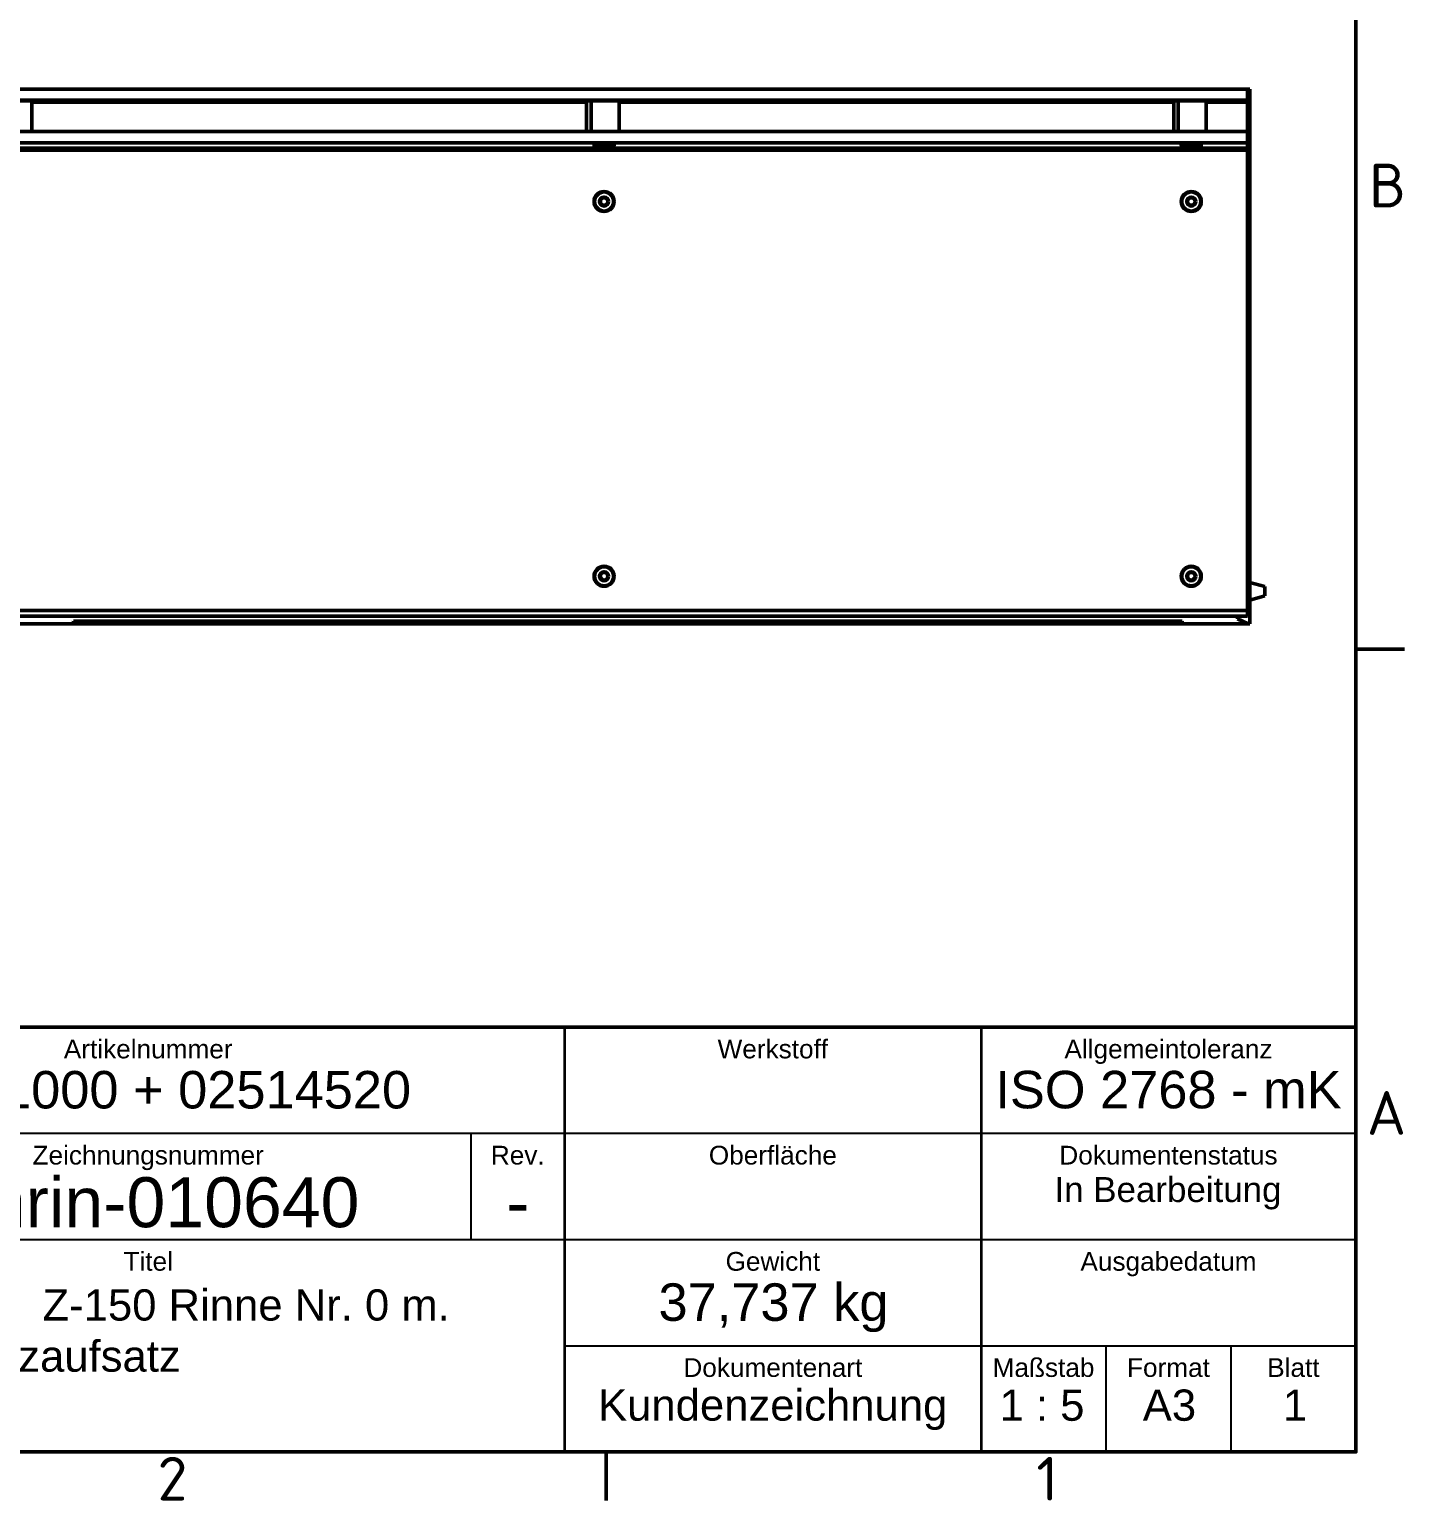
# Model space of a CAD drawing. Header units: millimetres. Extents: x 0 to 2100, y 0 to 1485.
# Drawn here: x 1519 to 2069, y 31 to 619 of the extents above; entities that cross this region are included whole.
import ezdxf
from ezdxf.enums import TextEntityAlignment as Align

# ---------------------------------------------------------------- set-up
doc = ezdxf.new("R2010")
doc.units = ezdxf.units.MM
doc.header["$LTSCALE"] = 5
doc.layers.get('0').update_dxf_attribs({"lineweight": 50})
for name, color, linetype, lineweight in [('Rahmen (ISO)', 7, 'Continuous', 50), ('Sichtbar (ISO)', 7, 'Continuous', 50), ('Sichtbar schmal (ISO)', 7, 'Continuous', 50), ('Symbole(DIN)', 7, 'Continuous', 50), ('Titel (ISO)', 7, 'Continuous', 50)]:
    doc.layers.add(name, color=color, linetype=linetype, lineweight=lineweight)
doc.styles.add('Aktuell-DIN', font='arial.ttf')
doc.styles.add('Notiztext (DIN)', font='isocpeur.ttf')
doc.styles.add('Textstil36', font='arial.ttf')
doc.styles.add('Textstil50', font='arial.ttf')
doc.styles.add('Textstil53', font='arial.ttf')
doc.styles.add('Textstil60', font='arial.ttf')
doc.styles.add('Textstil94', font='arial.ttf')

# ---------------------------------------------------------------- blocks, each defined once
blk = doc.blocks.new('Ränder Standardrahmen')
at = {"layer": 'Rahmen (ISO)'}
for p, q in [((410, 74.25000190734863), (413.8999938964844, 74.25000190734863)), ((350, 10), (350, 6.100000143051147))]:
    blk.add_line(p, q, dxfattribs=at)
at = {"layer": 'Rahmen (ISO)', "flags": 128}
blk.add_lwpolyline([(10, 10), (10, 287.0000076293945), (410, 287.0000076293945), (410, 10), (10, 10)], dxfattribs=at)
at = {"layer": 'Rahmen (ISO)', "char_height": 3.499999940395355, "attachment_point": 7, "style": 'Notiztext (DIN)'}
for s, insert in [('B', (411.0530501258381, 109.6250000298023)), ('A', (410.8777254474171, 35.37500002980232)), ('2', (314.0783748340615, 6.100000059604644)), ('1', (384.424600776777, 6.100000059604644))]:
    blk.add_mtext(s, dxfattribs=dict(at, insert=insert))
blk = doc.blocks.new('Schriftfelder Kundenzeichnung DE')
at = {"layer": 'Titel (ISO)', "lineweight": 50}
for p, q in [((283.008889163923, 239.2203436413095), (103.008889163923, 239.2203436413095)), ((283.008889163923, 205.2203436413095), (283.008889163923, 239.2203436413095)), ((103.008889163923, 205.2203436413095), (283.008889163923, 205.2203436413095))]:
    blk.add_line(p, q, dxfattribs=at)
at = {"layer": 'Titel (ISO)', "lineweight": 35}
for p, q in [((219.6755558305896, 239.2203436413095), (219.6755558305896, 205.2203436413095)), ((253.008889163923, 239.2203436413095), (253.008889163923, 205.2203436413095))]:
    blk.add_line(p, q, dxfattribs=at)
at = {"layer": 'Titel (ISO)', "lineweight": 25}
for p, q in [((103.008889163923, 230.7203436413095), (283.008889163923, 230.7203436413095)), ((212.1755558305896, 230.7203436413095), (212.1755558305896, 222.2203436413095)), ((153.008889163923, 222.2203436413095), (283.008889163923, 222.2203436413095)), ((219.6755558305896, 213.7203436413095), (283.008889163923, 213.7203436413095)), ((263.008889163923, 213.7203436413095), (263.008889163923, 205.2203436413095)), ((273.008889163923, 213.7203436413095), (273.008889163923, 205.2203436413095))]:
    blk.add_line(p, q, dxfattribs=at)
at = {"layer": 'Symbole(DIN)', "color": 7, "char_height": 1.500000059604645, "attachment_point": 2, "style": 'Aktuell-DIN'}
for s, insert in [('\\fArial|b0|i0;Artikelnummer', (186.3422224972563, 238.2203436413095)), ('\\fArial|b0|i0;Werkstoff', (236.3422224972563, 238.2203436413095)), ('\\fArial|b0|i0;Allgemeintoleranz', (268.008889163923, 238.2203436413095)), ('\\fArial|b0|i0;Zeichnungsnummer', (186.3422224972563, 229.7203436413095)), ('\\fArial|b0|i0;Oberfläche', (236.3422224972563, 229.7203436413095)), ('\\fArial|b0|i0;Dokumentenstatus', (268.008889163923, 229.7203436413095)), ('\\fArial|b0|i0;Titel', (186.3422224972563, 221.2203436413095)), ('\\fArial|b0|i0;Gewicht', (236.3422224972563, 221.2203436413095)), ('\\fArial|b0|i0;Ausgabedatum', (268.008889163923, 221.2203436413095)), ('\\fArial|b0|i0;Dokumentenart', (236.3422224972563, 212.7203436413095)), ('\\fArial|b0|i0;Maßstab', (258.008889163923, 212.7203436413095)), ('\\fArial|b0|i0;Format', (268.008889163923, 212.7203436413095)), ('\\fArial|b0|i0;Blatt', (278.008889163923, 212.7203436413095))]:
    blk.add_mtext(s, dxfattribs=dict(at, insert=insert))
at = {"layer": 'Symbole(DIN)', "color": 7, "style": 'Aktuell-DIN'}
for s, insert, char_height, width, attachment_point in [('\\fArial|b0|i0;ISO 2768 - mK', (268.008889163923, 235.7203436413095), 3.00000011920929, 27.71570205688477, 2), ('\\fArial|b0|i0;Z-150 Rinne Nr. 0 m. ', (177.8804587974068, 218.2298707285211), 2.5, 33.57088327407837, 1), ('\\fArial|b0|i0;Z-150 S Schlitzaufsatz', (154.0088891639229, 214.1382180967614), 2.5, 34.93902206420898, 1)]:
    blk.add_mtext(s, dxfattribs=dict(at, insert=insert, char_height=char_height, width=width, attachment_point=attachment_point))
at = {"layer": 'Symbole(DIN)', "color": 179, "insert": (215.9255558305896, 229.7203436413095), "char_height": 1.500000059604645, "attachment_point": 2, "style": 'Aktuell-DIN'}
blk.add_mtext('\\fArial|b0|i0;Rev.', dxfattribs=at)
at = {"layer": 'Symbole(DIN)', "color": 7}
for tag, p, height, style in [('AUTOR_001', (105.9804103098984, 233.1777106263027), 2.5, 'Textstil36'), ('Artikelnummer_001', (165.3207346223741, 232.7080652132904), 3.00000011920929, 'Textstil60'), ('VaultStatus_001', (258.8847416882627, 225.2203436115072), 2.000000029802322, 'Textstil50'), ('BAUTEILNUMMER_001', (169.69965744708, 223.2039725036983), 4.000000059604645, 'Textstil53'), ('REVISIONSNUMMER_001', (214.9937686407158, 223.2203435817049), 4.000000059604645, 'Textstil53'), ('MASSE\\P3;_001', (227.189766471906, 215.7080652132903), 3.00000011920929, 'Textstil60'), ('Dokumentenart_001', (222.3492143117174, 207.7203436413094), 2.5, 'Textstil36'), ('Anfänglicher_Ansichtsmaßstab_001', (254.4908127655601, 207.7101117177078), 2.5, 'Textstil36'), ('Blattgröße_001', (265.9522725199939, 207.7101117177078), 2.5, 'Textstil36'), ('Blattnummer_001', (277.1681661079884, 207.7101117177078), 2.5, 'Textstil36')]:
    blk.add_attdef(tag, p, '', height=height, dxfattribs=dict(at, style=style))
for tag, height, style, p in [('MATERIAL', 1.800000071525574, 'Textstil94', (236.3422224972563, 235.7203436413095)), ('Oberfläche', 2.5, 'Textstil36', (236.3422224972563, 227.2203436413095)), ('GENEHM.DAT._KONSTR.', 3.00000011920929, 'Textstil60', (268.008889163923, 218.7203436413095))]:
    blk.add_attdef(tag, text='', height=height, dxfattribs=dict(at, style=style)).set_placement(p, align=Align.TOP_CENTER)

msp = doc.modelspace()

# ---------------------------------------------------------------- linework, layer by layer
at = {"layer": 'Sichtbar (ISO)'}
for p, q in [((1008.625681556653, 595.4572937533104), (2006.625681556653, 595.4572937533104)), ((2006.625681556653, 595.4572937533103), (2006.625681556653, 590.9572937533103)), ((2006.625681556653, 595.4572937532383), (2006.868828679393, 595.4572937532383)), ((2006.625681556653, 595.3483593499911), (2006.868828679393, 595.4572937532383)), ((2007.625681556653, 595.457293753238), (2006.868828679393, 595.4572937532383)), ((2007.625681556653, 595.457293753238), (2007.625681556653, 591.9572937532374)), ((1008.625681556653, 590.9572937533104), (2006.625681556653, 590.9572937533104)), ((1520.125681556653, 590.757293753307), (1508.925681556653, 590.757293753307)), ((1520.125681556653, 590.9572937533035), (1520.125681556653, 590.7572937533035)), ((1520.125681556653, 590.757293753307), (1520.125681556653, 578.4572937533069)), ((1742.125681556653, 590.7572937533064), (1743.925681556653, 590.757293753307)), ((1742.125681556653, 590.7572937533064), (1742.125681556653, 578.4572937533063)), ((1755.125681556653, 590.757293753307), (1743.925681556653, 590.757293753307)), ((1755.125681556653, 590.9572937533035), (1755.125681556653, 590.7572937533035)), ((1755.125681556653, 590.757293753307), (1755.125681556653, 578.4572937533069)), ((1977.125681556653, 590.7572937533064), (1978.925681556653, 590.757293753307)), ((1977.125681556653, 590.7572937533064), (1977.125681556653, 578.4572937533063)), ((1990.125681556653, 590.757293753307), (1978.925681556653, 590.757293753307)), ((1990.125681556653, 590.9572937533035), (1990.125681556653, 590.7572937533035)), ((1990.125681556653, 590.757293753307), (1990.125681556653, 578.4572937533069)), ((2007.625681556653, 591.9572937532428), (2006.625681556653, 591.9572937532428)), ((2006.625681556653, 590.2072937532431), (2006.625681556653, 590.9572937532433)), ((2006.625681556653, 578.4572937532433), (2006.625681556653, 590.2072937532431)), ((2007.625681556653, 567.4572937532428), (2007.625681556653, 591.9572937532428)), ((2006.625681556653, 578.4572937533104), (1008.625681556653, 578.4572937533104)), ((2006.625681556653, 578.4572937533103), (2006.625681556653, 573.9572937533103)), ((2006.625681556653, 573.9572937533104), (1008.625681556653, 573.9572937533104)), ((1745.125681556653, 572.941175439235), (1745.125681556653, 573.2399100872817)), ((1753.125681556653, 572.941175439235), (1753.125681556653, 573.2399100872817)), ((1980.125681556653, 572.941175439235), (1980.125681556653, 573.2399100872817)), ((1988.125681556653, 572.941175439235), (1988.125681556653, 573.2399100872817)), ((2006.625681556653, 571.7984101978536), (2006.625681556653, 573.9572937532764)), ((2006.625681556653, 571.0486672041217), (2006.625681556653, 571.7984101978535)), ((2006.625681556653, 386.7072937532517), (2006.625681556653, 571.0486672041217)), ((2007.625681556653, 565.8947370708722), (2006.625681556653, 565.8072484073463)), ((2007.625681556653, 567.4572937532428), (2007.625681556653, 565.8947370708722)), ((2007.625681556653, 565.8947370708383), (2007.625681556653, 411.019850435579)), ((2006.625681556653, 411.1073390991389), (2007.625681556653, 411.0198504356131)), ((2007.625681556653, 411.0198504356131), (2007.625681556653, 409.4572937532428)), ((2007.625681556653, 384.9572937532428), (2007.625681556653, 409.4572937532428)), ((2007.625681556653, 397.9572937532243), (2013.625681556653, 396.3495985986376)), ((2013.625681556653, 396.3495985986376), (2013.625681556653, 392.5649889078111)), ((2007.625681556653, 390.9572937532243), (2013.625681556653, 392.5649889078111)), ((2006.625681556653, 384.457293753251), (1008.625681556653, 384.457293753251)), ((2002.625681556653, 383.3583020584049), (2002.625681556653, 384.45729375324)), ((2006.868828679393, 381.4572937532382), (2002.625681556653, 383.3583020584049)), ((2006.625681556653, 386.7072937532516), (2006.625681556653, 384.457293753251)), ((2007.625681556653, 384.9572937532428), (2006.625681556653, 384.9572937532428)), ((2007.625681556653, 384.9572937532374), (2007.625681556653, 381.457293753238)), ((1536.625681556653, 381.4572937532382), (1478.625681556653, 381.4572937532382)), ((1536.713170220179, 382.4572937532388), (1536.625681556653, 381.4572937532382)), ((1980.625681556653, 381.457293753232), (1536.625681556653, 381.457293753232)), ((1980.538192893128, 382.4572937532388), (1536.713170220179, 382.4572937532388)), ((1980.625681556653, 381.4572937532382), (1980.538192893128, 382.4572937532388)), ((2006.868828679393, 381.4572937532382), (1980.625681556653, 381.4572937532382)), ((2006.868828679393, 381.4572937532382), (2007.625681556653, 381.457293753238))]:
    msp.add_line(p, q, dxfattribs=at)
for centre, radius in [((1749.125681556653, 550.4572937532517), 3.999999999999995), ((1984.125681556653, 550.4572937532517), 3.999999999999995), ((1749.125681556653, 550.457293753252), 1.499999999999995), ((1984.125681556653, 550.457293753252), 1.499999999999995), ((1749.125681556653, 400.4572937532517), 3.999999999999995), ((1749.125681556653, 400.457293753252), 1.499999999999995), ((1984.125681556653, 400.4572937532517), 3.999999999999995), ((1984.125681556653, 400.457293753252), 1.499999999999995)]:
    msp.add_circle(centre, radius, dxfattribs=at)
for centre, radius, end in [((1743.925681556653, 589.1572937533032), 1.800000000000348, 117.2660444507315), ((1978.925681556653, 589.1572937533033), 1.800000000000158, 117.2660444507341)]:
    msp.add_arc(centre, radius, 90, end, dxfattribs=at)
for centre, major_axis, start_param, end_param in [((1749.125681556653, 573.2399100872817), (-3.999999999999986, 0), 3.141592653589793, 6.283185307179586), ((1984.125681556653, 573.2399100872817), (-3.999999999999986, -1.053919484304204e-26), 3.141592653564112, 6.283185307153905)]:
    msp.add_ellipse(centre, major_axis=major_axis, ratio=0.02617694830817101, start_param=start_param, end_param=end_param, dxfattribs=at)
for centre in [(1749.125681556653, 573.7846927124883), (1749.125681556653, 572.2402527623062), (1984.125681556653, 573.7846927124883), (1984.125681556653, 572.2402527623062)]:
    msp.add_ellipse(centre, major_axis=(-1.499999999999995, 0), ratio=0.02617694830817088, dxfattribs=at)
for points, knots in [([(1745.311117558083, 572.6609491885569), (1745.303478780946, 572.6643182896372), (1745.29491876317, 572.6683948701277), (1745.274989052057, 572.6793870699252), (1745.263597902102, 572.6862568324359), (1745.236903228797, 572.7058944827886), (1745.221458503052, 572.718623691817), (1745.187343887906, 572.7562765927117), (1745.168349730359, 572.7816256759234), (1745.139041820041, 572.8463300848421), (1745.128558070434, 572.8837610621308), (1745.125859830271, 572.9291983703785), (1745.125681556653, 572.9351868773008), (1745.125681556653, 572.941175439235)], [6.223903743736279, 6.223903743736279, 6.223903743736279, 6.223903743736279, 6.23576005642494, 6.23576005642494, 6.247616369113602, 6.247616369113602, 6.259472681802263, 6.259472681802263, 6.271328994490925, 6.271328994490925, 6.281630821689119, 6.281630821689119, 6.283185307179586, 6.283185307179586, 6.283185307179586, 6.283185307179586]), ([(1752.940245555223, 572.6609491885569), (1752.465020782565, 572.4513501563766), (1752.249932714132, 572.4116731022511), (1751.754195924751, 572.2931060956047), (1751.630248669332, 572.2830916608947), (1751.403144062774, 572.2541695332858), (1751.327634882518, 572.2475073002988), (1751.138254407148, 572.231643935587), (1751.050676050049, 572.226898385001), (1750.672405239001, 572.2082373163587), (1750.377607973183, 572.2019953891236), (1749.809605900135, 572.1942858807893), (1749.582439348806, 572.1924779315491), (1749.130847433333, 572.1910890056297), (1748.907077944711, 572.1914099090972), (1748.47162515527, 572.1940442850689), (1748.260332979703, 572.1963621812973), (1747.853050552382, 572.2032506582276), (1747.661440717773, 572.2078278893741), (1747.347999016559, 572.2192288408007), (1747.228057592751, 572.2240641457136), (1746.983734511047, 572.2420559184936), (1746.898449261549, 572.2482416564146), (1746.632111403062, 572.2813772251062), (1746.509148455467, 572.2875549979334), (1745.968387689809, 572.4209973857468), (1745.754524674814, 572.4653834102645), (1745.311117558083, 572.6609491885569)], [3.200874217033091, 3.200874217033091, 3.200874217033091, 3.200874217033091, 3.250606368390192, 3.250606368390192, 3.344317758314299, 3.344317758314299, 3.4444833477552, 3.4444833477552, 3.62943678371524, 3.62943678371524, 4.23404268905588, 4.23404268905588, 4.595431682935616, 4.595431682935616, 4.939510801375463, 4.939510801375463, 5.286026876007965, 5.286026876007965, 5.659378206706892, 5.659378206706892, 5.94164097522159, 5.94164097522159, 6.075804585321967, 6.075804585321967, 6.177501301963829, 6.177501301963829, 6.223903743736289, 6.223903743736289, 6.223903743736289, 6.223903743736289]), ([(1752.242659781665, 573.9572937532856), (1752.180696076663, 573.9402633458686), (1752.126642204036, 573.9266252535788), (1751.754195924751, 573.8375460457868), (1751.630248669332, 573.8275316110768), (1751.403144062774, 573.7986094834678), (1751.327634882518, 573.7919472504809), (1751.138254407148, 573.7760838857691), (1751.050676050049, 573.7713383351831), (1750.672405239001, 573.7526772665408), (1750.377607973183, 573.7464353393057), (1749.809605900135, 573.7387258309714), (1749.582439348806, 573.7369178817312), (1749.130847433333, 573.7355289558117), (1748.907077944711, 573.7358498592793), (1748.47162515527, 573.738484235251), (1748.260332979703, 573.7408021314794), (1747.853050552382, 573.7476906084097), (1747.661440717773, 573.7522678395562), (1747.347999016559, 573.7636687909828), (1747.228057592751, 573.7685040958957), (1746.983734511047, 573.7864958686757), (1746.898449261549, 573.7926816065967), (1746.632111403062, 573.8258171752882), (1746.509148455467, 573.8319949481155), (1746.098647992108, 573.9332932772619), (1746.055990113026, 573.944297223262), (1746.008703331641, 573.9572937532857)], [3.236548848719483, 3.236548848719483, 3.236548848719483, 3.236548848719483, 3.250606368390192, 3.250606368390192, 3.344317758314299, 3.344317758314299, 3.4444833477552, 3.4444833477552, 3.62943678371524, 3.62943678371524, 4.23404268905588, 4.23404268905588, 4.595431682935616, 4.595431682935616, 4.939510801375463, 4.939510801375463, 5.286026876007965, 5.286026876007965, 5.659378206706892, 5.659378206706892, 5.94164097522159, 5.94164097522159, 6.075804585321967, 6.075804585321967, 6.177501301963829, 6.177501301963829, 6.188229112049907, 6.188229112049907, 6.188229112049907, 6.188229112049907]), ([(1753.125681556653, 572.941175439235), (1753.125681556653, 572.9072926838289), (1753.119627191993, 572.8736782927804), (1753.099249580085, 572.8130300452957), (1753.084663808103, 572.7869797686553), (1753.052527697738, 572.7414006313392), (1753.035129754874, 572.7241969724394), (1753.004934207856, 572.6981273600965), (1752.991885601028, 572.6892014687762), (1752.96922031804, 572.67513934204), (1752.959549070006, 572.6700595025005), (1752.947204572983, 572.6640837962262), (1752.943633403529, 572.6624434072235), (1752.940245555223, 572.6609491885569)], [3.141592653589793, 3.141592653589793, 3.141592653589793, 3.141592653589793, 3.150387795434341, 3.150387795434341, 3.160046925681311, 3.160046925681311, 3.171903238369972, 3.171903238369972, 3.183759551058634, 3.183759551058634, 3.195615863747295, 3.195615863747295, 3.2008742170331, 3.2008742170331, 3.2008742170331, 3.2008742170331]), ([(1980.311117558083, 572.6609491885569), (1980.303478780946, 572.6643182896372), (1980.29491876317, 572.6683948701277), (1980.274989052057, 572.6793870699252), (1980.263597902101, 572.6862568324359), (1980.236903228797, 572.7058944827886), (1980.221458503053, 572.718623691817), (1980.187343887906, 572.7562765927117), (1980.168349730359, 572.7816256759234), (1980.139041820041, 572.8463300848421), (1980.128558070435, 572.8837610621308), (1980.125859830271, 572.9291983703785), (1980.125681556653, 572.9351868773008), (1980.125681556653, 572.941175439235)], [6.223903743736279, 6.223903743736279, 6.223903743736279, 6.223903743736279, 6.23576005642494, 6.23576005642494, 6.247616369113602, 6.247616369113602, 6.259472681802263, 6.259472681802263, 6.271328994490925, 6.271328994490925, 6.281630821689119, 6.281630821689119, 6.283185307179586, 6.283185307179586, 6.283185307179586, 6.283185307179586]), ([(1987.940245555223, 572.6609491885569), (1987.465020782566, 572.4513501563766), (1987.249932714131, 572.4116731022511), (1986.754195924751, 572.2931060956047), (1986.630248669332, 572.2830916608947), (1986.403144062774, 572.2541695332858), (1986.327634882518, 572.2475073002988), (1986.138254407148, 572.231643935587), (1986.050676050048, 572.226898385001), (1985.672405239001, 572.2082373163587), (1985.377607973183, 572.2019953891236), (1984.809605900134, 572.1942858807893), (1984.582439348806, 572.1924779315491), (1984.130847433333, 572.1910890056297), (1983.907077944711, 572.1914099090972), (1983.47162515527, 572.1940442850689), (1983.260332979703, 572.1963621812973), (1982.853050552382, 572.2032506582276), (1982.661440717773, 572.2078278893741), (1982.347999016559, 572.2192288408007), (1982.228057592751, 572.2240641457136), (1981.983734511047, 572.2420559184936), (1981.89844926155, 572.2482416564146), (1981.632111403062, 572.2813772251062), (1981.509148455467, 572.2875549979333), (1980.968387689809, 572.4209973857468), (1980.754524674814, 572.4653834102645), (1980.311117558083, 572.6609491885569)], [3.200874217033092, 3.200874217033092, 3.200874217033092, 3.200874217033092, 3.250606368390195, 3.250606368390195, 3.344317758314302, 3.344317758314302, 3.444483347755204, 3.444483347755204, 3.629436783715251, 3.629436783715251, 4.23404268905589, 4.23404268905589, 4.595431682935626, 4.595431682935626, 4.939510801375473, 4.939510801375473, 5.286026876007975, 5.286026876007975, 5.659378206706903, 5.659378206706903, 5.941640975221596, 5.941640975221596, 6.075804585321965, 6.075804585321965, 6.177501301963828, 6.177501301963828, 6.223903743736288, 6.223903743736288, 6.223903743736288, 6.223903743736288]), ([(1987.242659781666, 573.9572937532856), (1987.180696076663, 573.9402633458686), (1987.126642204036, 573.9266252535788), (1986.754195924751, 573.8375460457868), (1986.630248669332, 573.8275316110768), (1986.403144062774, 573.7986094834678), (1986.327634882518, 573.7919472504809), (1986.138254407148, 573.7760838857691), (1986.050676050048, 573.7713383351831), (1985.893319534768, 573.7635755349692), (1985.826356263853, 573.7608315395314), (1985.684909975383, 573.755767537163), (1985.610407401998, 573.7535062478157), (1985.453313038599, 573.7493747040994), (1985.370624240896, 573.7475235186039), (1985.20011695813, 573.7442559392401), (1985.112413888238, 573.7428358524286), (1984.809605900134, 573.7387258309714), (1984.582439348806, 573.7369178817312), (1984.130847433333, 573.7355289558117), (1983.907077944711, 573.7358498592793), (1983.47162515527, 573.738484235251), (1983.260332979703, 573.7408021314794), (1982.853050552382, 573.7476906084097), (1982.661440717773, 573.7522678395562), (1982.347999016559, 573.7636687909828), (1982.228057592751, 573.7685040958957), (1981.983734511047, 573.7864958686757), (1981.89844926155, 573.7926816065967), (1981.632111403062, 573.8258171752882), (1981.509148455467, 573.8319949481155), (1981.098647992108, 573.9332932772619), (1981.055990113027, 573.944297223262), (1981.008703331641, 573.9572937532857)], [3.236548848719479, 3.236548848719479, 3.236548848719479, 3.236548848719479, 3.250606368390195, 3.250606368390195, 3.344317758314302, 3.344317758314302, 3.444483347755204, 3.444483347755204, 3.629436783715251, 3.629436783715251, 3.772931387957107, 3.772931387957107, 3.924650553623925, 3.924650553623925, 4.080449456936044, 4.080449456936044, 4.23404268905589, 4.23404268905589, 4.595431682935626, 4.595431682935626, 4.939510801375473, 4.939510801375473, 5.286026876007975, 5.286026876007975, 5.659378206706903, 5.659378206706903, 5.941640975221596, 5.941640975221596, 6.075804585321965, 6.075804585321965, 6.177501301963828, 6.177501301963828, 6.188229112049908, 6.188229112049908, 6.188229112049908, 6.188229112049908]), ([(1988.125681556653, 572.941175439235), (1988.125681556653, 572.9072926838289), (1988.119627191993, 572.8736782927804), (1988.099249580085, 572.8130300452957), (1988.084663808103, 572.7869797686553), (1988.052527697738, 572.7414006313392), (1988.035129754874, 572.7241969724394), (1988.004934207856, 572.6981273600965), (1987.991885601028, 572.6892014687762), (1987.96922031804, 572.67513934204), (1987.959549070006, 572.6700595025005), (1987.947204572983, 572.6640837962262), (1987.943633403529, 572.6624434072235), (1987.940245555223, 572.6609491885569)], [3.141592653589793, 3.141592653589793, 3.141592653589793, 3.141592653589793, 3.150387795434341, 3.150387795434341, 3.160046925681311, 3.160046925681311, 3.171903238369972, 3.171903238369972, 3.183759551058634, 3.183759551058634, 3.195615863747295, 3.195615863747295, 3.2008742170331, 3.2008742170331, 3.2008742170331, 3.2008742170331])]:
    msp.add_open_spline(points, degree=3, knots=knots, dxfattribs=at)
at = {"layer": 'Sichtbar schmal (ISO)'}
for p, q in [((1520.125681556653, 590.2072937532431), (1742.125681556653, 590.2072937532431)), ((1743.925681556653, 590.757293753307), (1743.925681556653, 578.4572937533069)), ((1755.125681556653, 590.2072937532431), (1977.125681556653, 590.2072937532431)), ((1978.925681556653, 590.757293753307), (1978.925681556653, 578.4572937533069)), ((1990.125681556653, 590.2072937532431), (2006.625681556653, 590.2072937532431)), ((2006.625681556653, 571.7984101978536), (1008.625681556653, 571.7984101978536)), ((2006.625681556653, 571.0486672041217), (1008.625681556653, 571.0486672041217)), ((2007.625681556653, 567.4572937532428), (2006.625681556653, 567.4572937532428)), ((2007.625681556653, 409.4572937532428), (2006.625681556653, 409.4572937532428)), ((2006.625681556653, 386.7072937532517), (1008.625681556653, 386.7072937532517))]:
    msp.add_line(p, q, dxfattribs=at)
for centre, radius in [((1749.125681556653, 550.4572937532519), 3.821276595744667), ((1984.125681556653, 550.4572937532519), 3.821276595744667), ((1749.125681556653, 550.457293753252), 1.799999999999988), ((1984.125681556653, 550.457293753252), 1.799999999999988), ((1749.125681556653, 400.4572937532518), 3.821276595744667), ((1749.125681556653, 400.457293753252), 1.799999999999988), ((1984.125681556653, 400.4572937532518), 3.821276595744667), ((1984.125681556653, 400.457293753252), 1.799999999999988)]:
    msp.add_circle(centre, radius, dxfattribs=at)
for centre, major_axis, ratio, start_param, end_param in [((1749.125681556653, 572.941175439235), (-3.999999999999986, 0), 0.02617694830817101, 3.141592653589793, 6.283185307179586), ((1749.125681556653, 572.6668756127702), (-3.821276595744661, -1.587678556333461e-15), 0.02617694830817073, 3.082311090146892, 6.342466870623247), ((1984.125681556653, 572.941175439235), (-3.999999999999986, -1.053919484304204e-26), 0.02617694830817101, 3.141592653564112, 6.283185307153905), ((1984.125681556653, 572.6668756127702), (-3.821276595744661, -1.587678556333461e-15), 0.02617694830817073, 3.082311090146892, 6.342466870623247)]:
    msp.add_ellipse(centre, major_axis=major_axis, ratio=ratio, start_param=start_param, end_param=end_param, dxfattribs=at)
for centre in [(1749.125681556653, 573.7846927124883), (1749.125681556653, 572.2402527623062), (1984.125681556653, 573.7846927124883), (1984.125681556653, 572.2402527623062)]:
    msp.add_ellipse(centre, major_axis=(-1.799999999999997, 0), ratio=0.02617694830817088, dxfattribs=at)

# ---------------------------------------------------------------- block references
at = {"xscale": 5, "yscale": 5, "zscale": 5}
msp.add_blockref('Ränder Standardrahmen', (0, 0), dxfattribs=at)
ref = msp.add_blockref('Schriftfelder Kundenzeichnung DE', (634.9555541803852, -976.1017182065475), dxfattribs=dict(xscale=5, yscale=5, zscale=5))
ref.add_attrib('Anfänglicher_Ansichtsmaßstab_001', '1 : 5', (1907.409618008186, 62.44884038199146), dxfattribs={"layer": 'Symbole(DIN)', "color": 7, "height": 12.5, "style": 'Textstil36'})
ref.add_attrib('Blattgröße_001', 'A3', (1964.716916780355, 62.44884038199146), dxfattribs={"layer": 'Symbole(DIN)', "color": 7, "height": 12.5, "style": 'Textstil36'})
ref.add_attrib('Blattnummer_001', '1', (2020.796384720328, 62.44884038199146), dxfattribs={"layer": 'Symbole(DIN)', "color": 7, "height": 12.5, "style": 'Textstil36'})
ref.add_attrib('VaultStatus_001', 'In Bearbeitung', (1929.379262621699, 149.9999998509884), dxfattribs={"layer": 'Symbole(DIN)', "color": 7, "height": 10.00000014901161, "style": 'Textstil50'})
ref.add_attrib('MASSE\\P3;_001', '37,737 kg', (1770.904386539916, 102.438607859904), dxfattribs={"layer": 'Symbole(DIN)', "color": 7, "height": 15.00000059604645, "style": 'Textstil60'})
ref.add_attrib('Artikelnummer_001', '02511000 + 02514520', (1461.559227292255, 187.4386078599041), dxfattribs={"layer": 'Symbole(DIN)', "color": 7, "height": 15.00000059604645, "style": 'Textstil60'})
ref.add_attrib('BAUTEILNUMMER_001', 'Anrin-010640', (1483.453841415785, 139.9181443119439), dxfattribs={"layer": 'Symbole(DIN)', "color": 7, "height": 20.00000029802322, "style": 'Textstil53'})
ref.add_attrib('REVISIONSNUMMER_001', '-', (1709.924397383965, 139.9999997019767), dxfattribs={"layer": 'Symbole(DIN)', "color": 7, "height": 20.00000029802322, "style": 'Textstil53'})
ref.add_attrib('Dokumentenart_001', 'Kundenzeichnung', (1746.701625738972, 62.49999999999946), dxfattribs={"layer": 'Symbole(DIN)', "color": 7, "height": 12.5, "style": 'Textstil36'})

doc.saveas('drawing.dxf')
